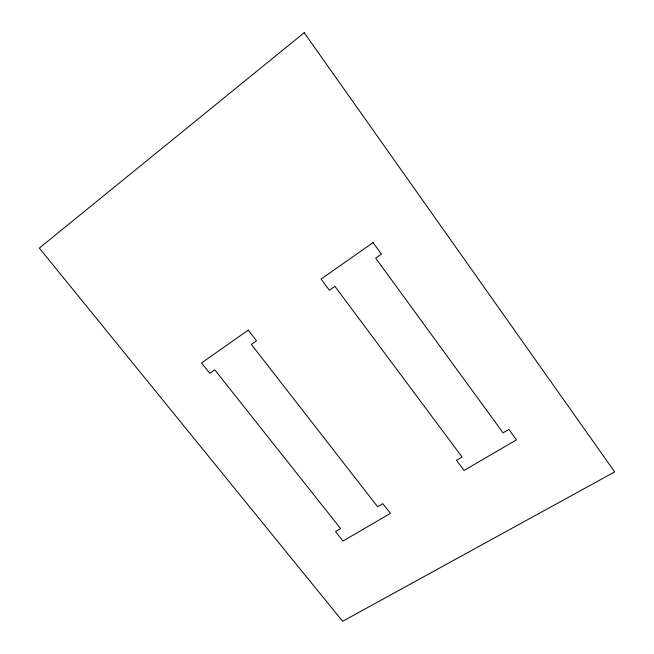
<?xml version="1.0" encoding="UTF-8"?>
<svg xmlns="http://www.w3.org/2000/svg" width="654" height="654" viewBox="0 0 654 654"><rect width="100%" height="100%" fill="white"/><g stroke="black" fill="none" stroke-linecap="round" stroke-linejoin="round"><path stroke-width="0.98" d="M304.192 32.7L39.33 248.087L342.622 621.3L614.67 471.91L304.192 32.7M248.25 330.147L201.53 362.921L209.754 373.271L214.741 369.804L340.587 528.571L335.527 531.547L343.048 541.005L390.413 513.382L382.868 503.662L377.628 506.744L251.34 344.396L256.523 340.808L248.25 330.147M373.058 242.609L321.073 279.07L329.395 290.221L334.946 286.37L462.059 457.007L456.467 460.302L464.038 470.439L516.472 439.864L508.877 429.425L503.073 432.842L375.658 258.117L381.421 254.112L373.058 242.609"/></g></svg>
